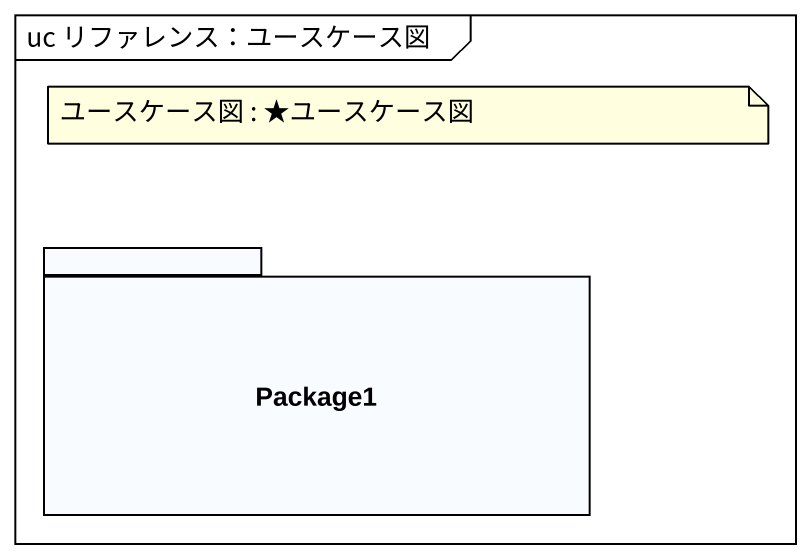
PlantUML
@startuml
mainframe uc リファレンス：ユースケース図
package Package1 {
}
note as N1
  ユースケース図 : ★ユースケース図
end note
@enduml
